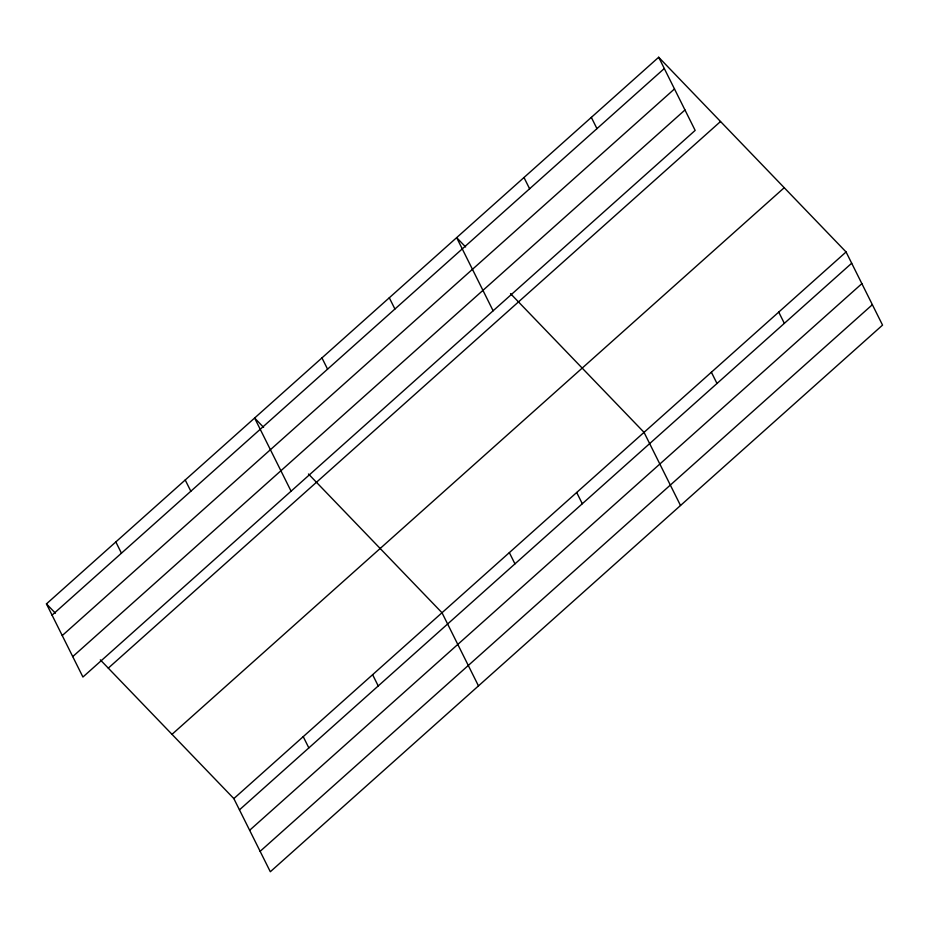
<?xml version="1.0" encoding="UTF-8"?>
<svg xmlns="http://www.w3.org/2000/svg" width="929" height="929" viewBox="0 0 929 929"><rect width="100%" height="100%" fill="white"/><g stroke="black" fill="none" stroke-linecap="round" stroke-linejoin="round"><path stroke-width="1.39" d="M658.684 57.25L695.159 130.408L82.925 677.032L46.45 603.885L658.684 57.25L846.075 251.968L882.55 325.115L270.316 871.75L233.841 798.592L100.309 659.845M52.059 615.137L664.305 68.514M62.243 635.564L674.489 88.94M72.741 656.606L684.975 109.982M108.287 668.137L720.532 121.513M172.004 734.34L784.239 187.704M233.841 798.592L846.075 251.968M239.45 809.856L851.696 263.221M249.634 830.271L861.88 283.647M260.132 851.324L872.366 304.689M465.626 246.975L456.65 237.638L493.125 310.797M510.509 293.61L644.041 432.357L680.516 505.504M263.592 427.363L254.616 418.027L291.079 491.186M308.474 473.999L442.007 612.745L478.47 685.892M46.45 603.885L55.426 613.21M778.734 312.098L784.343 323.35M591.343 117.379L596.952 128.643M711.382 372.227L717.002 383.48M523.991 177.509L529.611 188.773M576.688 492.486L582.309 503.739M389.297 297.768L394.918 309.032M509.347 552.616L514.956 563.868M321.957 357.897L327.565 369.161M372.61 674.686L378.231 685.95M185.219 479.979L190.84 491.244M303.226 736.639L308.834 747.903M115.835 541.932L121.444 553.196"/></g></svg>
